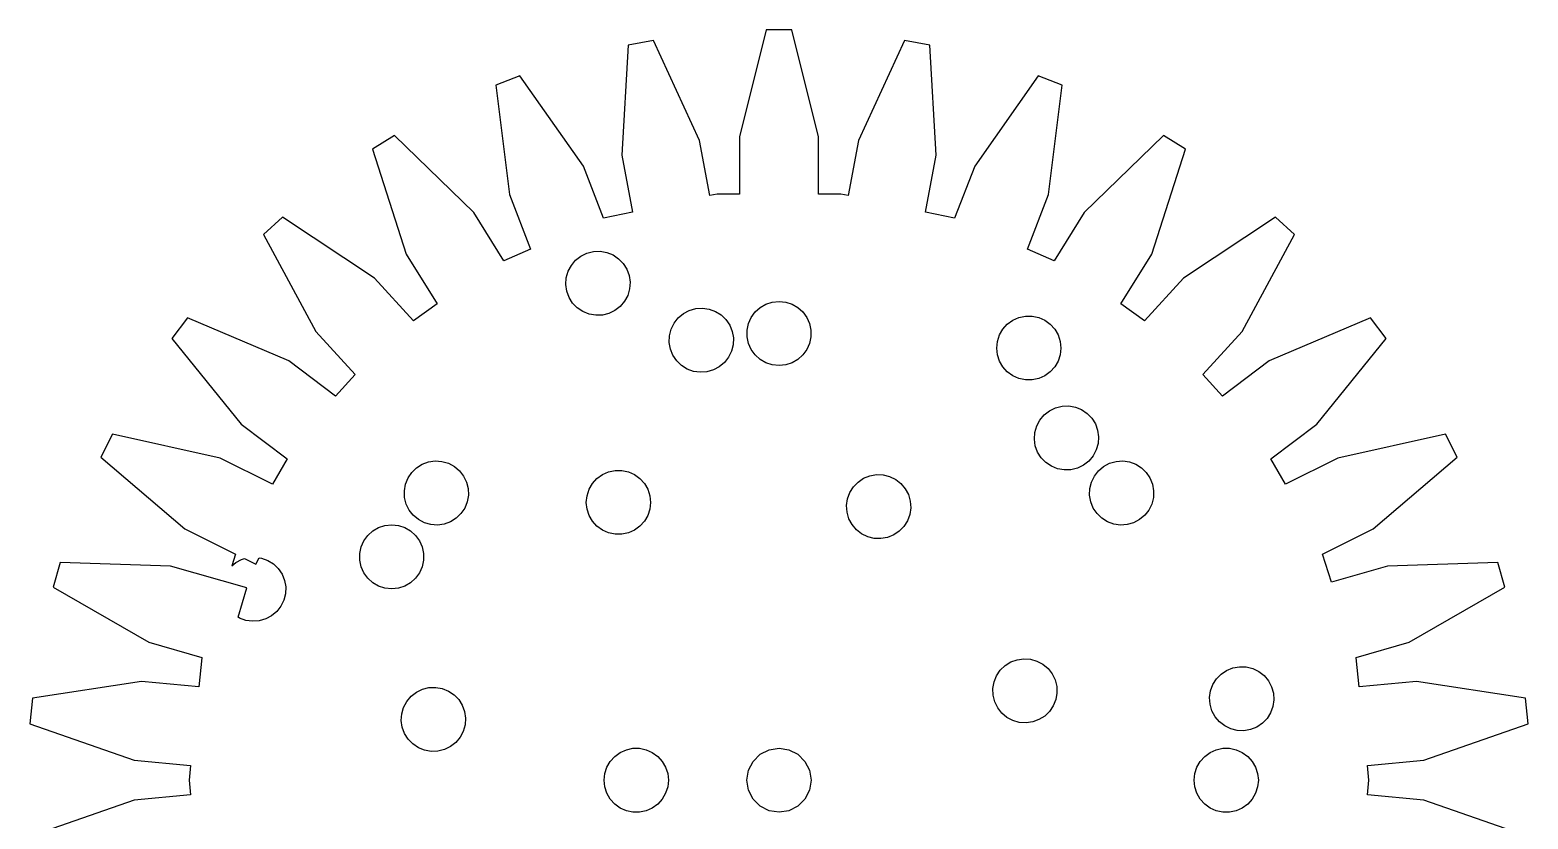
# Model space of a CAD drawing. Header units: metres. Extents: x -209 to 51, y -75 to 75.
# Drawn here: x -15.74 to 15.74, y -0.82 to 15.79 of the extents above; entities that cross this region are included whole.
import ezdxf

# ---------------------------------------------------------------- set-up
doc = ezdxf.new("R2010")
doc.units = ezdxf.units.M

msp = doc.modelspace()

# ---------------------------------------------------------------- linework, layer by layer
for p, q in [((-0.270813, 15.785), (-0.833313, 13.535)), ((0.270828, 15.785), (-0.270813, 15.785)), ((0.833328, 13.535), (0.270828, 15.785)), ((-3.1667, 15.4665), (-3.3062, 13.1515)), ((-2.63426, 15.566), (-3.1667, 15.4665)), ((-1.66791, 13.4577), (-2.63426, 15.566)), ((2.63426, 15.566), (1.66791, 13.4577)), ((3.1667, 15.4665), (2.63426, 15.566)), ((3.30618, 13.1514), (3.1667, 15.4665)), ((-5.44966, 14.8169), (-5.95474, 14.6213)), ((-4.11235, 12.9221), (-5.44966, 14.8169)), ((5.44966, 14.8169), (4.11237, 12.9221)), ((5.95474, 14.6213), (5.44966, 14.8169)), ((-5.95474, 14.6213), (-5.66647, 12.32)), ((5.66646, 12.32), (5.95474, 14.6213)), ((-8.07948, 13.5633), (-8.54001, 13.2781)), ((-6.41675, 11.9464), (-8.07948, 13.5633)), ((8.07948, 13.5633), (6.41678, 11.9464)), ((8.54001, 13.2781), (8.07948, 13.5633)), ((-8.54001, 13.2781), (-7.8338, 11.069)), ((-1.45132, 12.2991), (-1.66791, 13.4577)), ((-0.833313, 13.535), (-0.833313, 12.3321)), ((0.833328, 12.3321), (0.833328, 13.535)), ((1.66791, 13.4577), (1.45132, 12.2991)), ((7.83377, 11.069), (8.54001, 13.2781)), ((-3.68692, 11.8239), (-4.11235, 12.9221)), ((-3.3062, 13.1515), (-3.08206, 11.9525)), ((3.08206, 11.9525), (3.30618, 13.1514)), ((4.11237, 12.9221), (3.68692, 11.8239)), ((-5.66647, 12.32), (-5.22247, 11.1739)), ((-1.29614, 12.3321), (-1.45132, 12.2991)), ((-0.833313, 12.3321), (-1.29614, 12.3321)), ((1.29614, 12.3321), (0.833328, 12.3321)), ((1.45132, 12.2991), (1.29614, 12.3321)), ((5.22247, 11.1739), (5.66646, 12.32)), ((-10.4342, 11.8477), (-10.8344, 11.4828)), ((-8.50264, 10.5639), (-10.4342, 11.8477)), ((-5.78374, 10.924), (-6.41675, 11.9464)), ((-3.08206, 11.9525), (-3.68692, 11.8239)), ((3.68692, 11.8239), (3.08206, 11.9525)), ((6.41678, 11.9464), (5.78375, 10.924)), ((10.4342, 11.8477), (8.50267, 10.5639)), ((10.8344, 11.4828), (10.4342, 11.8477)), ((-10.8344, 11.4828), (-9.73434, 9.44112)), ((9.73431, 9.44109), (10.8344, 11.4828)), ((-7.8338, 11.069), (-7.18579, 10.0225)), ((-5.22247, 11.1739), (-5.78374, 10.924)), ((-4.27386, 10.9396), (-4.16266, 11.0265)), ((-4.16266, 11.0265), (-4.03583, 11.0884)), ((-4.03583, 11.0884), (-3.89891, 11.1225)), ((-3.89891, 11.1225), (-3.75787, 11.1274)), ((-3.75787, 11.1274), (-3.61891, 11.1029)), ((-3.61891, 11.1029), (-3.48807, 11.0501)), ((-3.48807, 11.0501), (-3.37108, 10.9711)), ((5.78375, 10.924), (5.22247, 11.1739)), ((7.18579, 10.0225), (7.83377, 11.069)), ((-4.46971, 10.5713), (-4.43082, 10.7069)), ((-4.43082, 10.7069), (-4.36456, 10.8315)), ((-4.36456, 10.8315), (-4.27386, 10.9396)), ((-3.37108, 10.9711), (-3.27306, 10.8696)), ((-3.27306, 10.8696), (-3.19829, 10.75)), ((-3.19829, 10.75), (-3.15002, 10.6174)), ((-7.68105, 9.66266), (-8.50264, 10.5639)), ((-4.47955, 10.4305), (-4.46971, 10.5713)), ((-4.45992, 10.2908), (-4.47955, 10.4305)), ((-3.15002, 10.6174), (-3.13037, 10.4776)), ((-3.13037, 10.4776), (-3.14023, 10.3369)), ((8.50267, 10.5639), (7.68105, 9.66266)), ((-4.41165, 10.1582), (-4.45992, 10.2908)), ((-4.33687, 10.0385), (-4.41165, 10.1582)), ((-3.24536, 10.0766), (-3.33607, 9.96852)), ((-3.17912, 10.2012), (-3.24536, 10.0766)), ((-3.14023, 10.3369), (-3.17912, 10.2012)), ((-7.18579, 10.0225), (-7.68105, 9.66266)), ((-4.23885, 9.937), (-4.33687, 10.0385)), ((-4.12186, 9.85808), (-4.23885, 9.937)), ((-3.99103, 9.80522), (-4.12186, 9.85808)), ((-3.85205, 9.78072), (-3.99103, 9.80522)), ((-3.71103, 9.78564), (-3.85205, 9.78072)), ((-3.5741, 9.81978), (-3.71103, 9.78564)), ((-3.44727, 9.88164), (-3.5741, 9.81978)), ((-3.33607, 9.96852), (-3.44727, 9.88164)), ((-2.11784, 9.72607), (-2.00974, 9.81679)), ((-2.00974, 9.81679), (-1.88515, 9.88304)), ((-1.88515, 9.88304), (-1.7495, 9.92194)), ((-1.7495, 9.92194), (-1.60873, 9.93178)), ((-1.60873, 9.93178), (-1.46899, 9.91214)), ((-1.46899, 9.91214), (-1.33638, 9.86388)), ((-1.33638, 9.86388), (-1.21672, 9.78909)), ((-1.21672, 9.78909), (-1.1152, 9.69107)), ((-0.584564, 9.73749), (-0.501617, 9.85165)), ((-0.501617, 9.85165), (-0.396744, 9.94608)), ((-0.396744, 9.94608), (-0.274536, 10.0166)), ((-0.274536, 10.0166), (-0.140335, 10.0602)), ((-0.140335, 10.0602), (0, 10.075)), ((0, 10.075), (0.140335, 10.0602)), ((0.140335, 10.0602), (0.274536, 10.0166)), ((0.274536, 10.0166), (0.396744, 9.94608)), ((0.396744, 9.94608), (0.501617, 9.85165)), ((0.501617, 9.85165), (0.584564, 9.73749)), ((5.04141, 9.73523), (5.17943, 9.76456)), ((5.17943, 9.76456), (5.32056, 9.76456)), ((5.32056, 9.76456), (5.45857, 9.73523)), ((7.68105, 9.66266), (7.18579, 10.0225)), ((-12.4335, 9.72873), (-12.7599, 9.29648)), ((-10.299, 8.82167), (-12.4335, 9.72873)), ((-2.30072, 9.35112), (-2.26657, 9.48805)), ((-2.26657, 9.48805), (-2.20471, 9.61488)), ((-2.20471, 9.61488), (-2.11784, 9.72607)), ((-1.1152, 9.69107), (-1.0363, 9.57408)), ((-1.0363, 9.57408), (-0.983429, 9.44324)), ((-0.671295, 9.47055), (-0.641953, 9.60858)), ((-0.671295, 9.32944), (-0.671295, 9.47055)), ((-0.641953, 9.60858), (-0.584564, 9.73749)), ((0.584564, 9.73749), (0.641953, 9.60858)), ((0.641953, 9.60858), (0.671295, 9.47055)), ((0.671295, 9.47055), (0.671295, 9.32944)), ((4.63335, 9.36781), (4.7039, 9.49002)), ((4.7039, 9.49002), (4.79832, 9.59488)), ((4.79832, 9.59488), (4.91249, 9.67783)), ((4.91249, 9.67783), (5.04141, 9.73523)), ((5.45857, 9.73523), (5.58749, 9.67783)), ((5.58749, 9.67783), (5.70166, 9.59488)), ((5.70166, 9.59488), (5.79608, 9.49002)), ((5.79608, 9.49002), (5.86664, 9.36781)), ((12.4335, 9.72873), (10.299, 8.8217)), ((12.7599, 9.29648), (12.4335, 9.72873)), ((-12.7599, 9.29648), (-11.3034, 7.49168)), ((-9.73434, 9.44112), (-8.90889, 8.53564)), ((-2.30563, 9.2101), (-2.30072, 9.35112)), ((-2.28114, 9.07114), (-2.30563, 9.2101)), ((-0.963852, 9.16324), (-0.997986, 9.02632)), ((-0.983429, 9.44324), (-0.958923, 9.30428)), ((-0.958923, 9.30428), (-0.963852, 9.16324)), ((-0.641953, 9.19141), (-0.671295, 9.32944)), ((-0.584564, 9.0625), (-0.641953, 9.19141)), ((0.641953, 9.19141), (0.584564, 9.0625)), ((0.671295, 9.32944), (0.641953, 9.19141)), ((4.575, 9.09326), (4.58974, 9.2336)), ((4.58974, 9.2336), (4.63335, 9.36781)), ((5.86664, 9.36781), (5.91025, 9.2336)), ((5.91025, 9.2336), (5.92499, 9.09326)), ((8.90889, 8.53564), (9.73431, 9.44109)), ((11.3034, 7.49165), (12.7599, 9.29648)), ((-9.31822, 8.08104), (-10.299, 8.82167)), ((-2.22827, 8.94029), (-2.28114, 9.07114)), ((-2.14937, 8.8233), (-2.22827, 8.94029)), ((-2.04785, 8.72528), (-2.14937, 8.8233)), ((-1.05986, 8.89949), (-1.14673, 8.78828)), ((-0.997986, 9.02632), (-1.05986, 8.89949)), ((-0.501617, 8.94833), (-0.584564, 9.0625)), ((-0.396744, 8.85391), (-0.501617, 8.94833)), ((-0.274536, 8.78336), (-0.396744, 8.85391)), ((0.396744, 8.85391), (0.274536, 8.78336)), ((0.501617, 8.94833), (0.396744, 8.85391)), ((0.584564, 9.0625), (0.501617, 8.94833)), ((4.58974, 8.95291), (4.575, 9.09326)), ((4.63335, 8.81871), (4.58974, 8.95291)), ((4.7039, 8.6965), (4.63335, 8.81871)), ((5.86664, 8.81871), (5.79608, 8.6965)), ((5.91025, 8.95291), (5.86664, 8.81871)), ((5.92499, 9.09326), (5.91025, 8.95291)), ((10.299, 8.8217), (9.31822, 8.08104)), ((-8.90889, 8.53564), (-9.31822, 8.08104)), ((-1.92819, 8.6505), (-2.04785, 8.72528)), ((-1.79558, 8.60223), (-1.92819, 8.6505)), ((-1.65584, 8.5826), (-1.79558, 8.60223)), ((-1.51508, 8.59244), (-1.65584, 8.5826)), ((-1.37943, 8.63133), (-1.51508, 8.59244)), ((-1.25484, 8.69759), (-1.37943, 8.63133)), ((-1.14673, 8.78828), (-1.25484, 8.69759)), ((-0.140335, 8.73975), (-0.274536, 8.78336)), ((0, 8.72499), (-0.140335, 8.73975)), ((0.140335, 8.73975), (0, 8.72499)), ((0.274536, 8.78336), (0.140335, 8.73975)), ((4.79832, 8.59163), (4.7039, 8.6965)), ((4.91249, 8.5087), (4.79832, 8.59163)), ((5.04141, 8.45129), (4.91249, 8.5087)), ((5.58749, 8.5087), (5.45857, 8.45129)), ((5.70166, 8.59163), (5.58749, 8.5087)), ((5.79608, 8.6965), (5.70166, 8.59163)), ((9.31822, 8.08104), (8.90889, 8.53564)), ((5.17943, 8.42195), (5.04141, 8.45129)), ((5.32056, 8.42195), (5.17943, 8.42195)), ((5.45857, 8.45129), (5.32056, 8.42195)), ((5.94826, 7.86925), (6.08928, 7.87416)), ((6.08928, 7.87416), (6.22826, 7.84966)), ((5.41635, 7.45367), (5.48259, 7.57826)), ((5.48259, 7.57826), (5.5733, 7.68637)), ((5.5733, 7.68637), (5.68449, 7.77324)), ((5.68449, 7.77324), (5.81133, 7.8351)), ((5.81133, 7.8351), (5.94826, 7.86925)), ((6.22826, 7.84966), (6.35909, 7.7968)), ((6.35909, 7.7968), (6.47607, 7.7179)), ((6.47607, 7.7179), (6.5741, 7.61638)), ((6.5741, 7.61638), (6.64888, 7.4967)), ((-14.0095, 7.27843), (-14.2509, 6.79355)), ((-11.7446, 6.77904), (-14.0095, 7.27843)), ((-11.3034, 7.49168), (-10.3362, 6.76129)), ((5.3676, 7.17725), (5.37746, 7.31802)), ((5.37746, 7.31802), (5.41635, 7.45367)), ((6.64888, 7.4967), (6.69714, 7.36411)), ((6.69714, 7.36411), (6.71678, 7.22437)), ((10.3362, 6.76129), (11.3034, 7.49165)), ((14.0095, 7.27843), (11.7446, 6.77905)), ((14.2509, 6.79355), (14.0095, 7.27843)), ((5.38725, 7.03751), (5.3676, 7.17725)), ((5.43552, 6.90491), (5.38725, 7.03751)), ((6.66805, 6.94795), (6.60179, 6.82335)), ((6.70694, 7.0836), (6.66805, 6.94795)), ((6.71678, 7.22437), (6.70694, 7.0836)), ((-14.2509, 6.79355), (-12.4875, 5.28712)), ((-10.6427, 6.23036), (-11.7446, 6.77904)), ((-10.3362, 6.76129), (-10.6427, 6.23036)), ((-7.61638, 6.5741), (-7.4967, 6.64888)), ((-7.4967, 6.64888), (-7.36411, 6.69714)), ((-7.36411, 6.69714), (-7.22437, 6.71678)), ((-7.22437, 6.71678), (-7.0836, 6.70694)), ((-7.0836, 6.70694), (-6.94795, 6.66805)), ((-6.94795, 6.66805), (-6.82335, 6.60179)), ((5.51028, 6.78523), (5.43552, 6.90491)), ((5.60831, 6.68373), (5.51028, 6.78523)), ((5.7253, 6.60483), (5.60831, 6.68373)), ((6.39989, 6.62837), (6.27306, 6.56651)), ((6.51109, 6.71526), (6.39989, 6.62837)), ((6.60179, 6.82335), (6.51109, 6.71526)), ((6.82335, 6.60179), (6.94795, 6.66805)), ((6.94795, 6.66805), (7.0836, 6.70694)), ((7.0836, 6.70694), (7.22437, 6.71678)), ((7.22437, 6.71678), (7.36411, 6.69714)), ((7.36411, 6.69714), (7.4967, 6.64888)), ((7.4967, 6.64888), (7.61638, 6.5741)), ((10.6427, 6.23036), (10.3362, 6.76129)), ((11.7446, 6.77905), (10.6427, 6.23036)), ((12.4875, 5.28711), (14.2509, 6.79355)), ((-7.84966, 6.22826), (-7.7968, 6.35909)), ((-7.7968, 6.35909), (-7.7179, 6.47607)), ((-7.7179, 6.47607), (-7.61638, 6.5741)), ((-6.82335, 6.60179), (-6.71526, 6.51109)), ((-6.71526, 6.51109), (-6.62837, 6.39989)), ((-6.62837, 6.39989), (-6.56651, 6.27306)), ((-3.92108, 6.24242), (-3.82666, 6.34729)), ((-3.82666, 6.34729), (-3.71249, 6.43024)), ((-3.71249, 6.43024), (-3.58357, 6.48763)), ((-3.58357, 6.48763), (-3.44556, 6.51697)), ((-3.44556, 6.51697), (-3.30443, 6.51697)), ((-3.30443, 6.51697), (-3.16641, 6.48763)), ((-3.16641, 6.48763), (-3.03749, 6.43024)), ((-3.03749, 6.43024), (-2.92332, 6.34729)), ((-2.92332, 6.34729), (-2.8289, 6.24242)), ((1.66098, 6.27269), (1.77797, 6.35159)), ((1.77797, 6.35159), (1.90881, 6.40446)), ((1.90881, 6.40446), (2.04778, 6.42897)), ((2.04778, 6.42897), (2.18881, 6.42404)), ((2.18881, 6.42404), (2.32573, 6.38991)), ((2.32573, 6.38991), (2.45256, 6.32805)), ((2.45256, 6.32805), (2.56377, 6.24117)), ((5.85614, 6.55196), (5.7253, 6.60483)), ((5.99512, 6.52745), (5.85614, 6.55196)), ((6.13614, 6.53238), (5.99512, 6.52745)), ((6.27306, 6.56651), (6.13614, 6.53238)), ((6.56651, 6.27306), (6.62837, 6.39989)), ((6.62837, 6.39989), (6.71526, 6.51109)), ((6.71526, 6.51109), (6.82335, 6.60179)), ((7.61638, 6.5741), (7.7179, 6.47607)), ((7.7179, 6.47607), (7.7968, 6.35909)), ((7.7968, 6.35909), (7.84966, 6.22826)), ((-7.87416, 6.08928), (-7.84966, 6.22826)), ((-7.86925, 5.94826), (-7.87416, 6.08928)), ((-6.56651, 6.27306), (-6.53238, 6.13614)), ((-6.52745, 5.99512), (-6.55196, 5.85614)), ((-6.53238, 6.13614), (-6.52745, 5.99512)), ((-4.04999, 5.84566), (-4.03525, 5.98601)), ((-4.03525, 5.98601), (-3.99164, 6.12021)), ((-3.99164, 6.12021), (-3.92108, 6.24242)), ((-2.8289, 6.24242), (-2.75835, 6.12021)), ((-2.75835, 6.12021), (-2.71474, 5.98601)), ((-2.71474, 5.98601), (-2.7, 5.84566)), ((1.43991, 5.9189), (1.48817, 6.05151)), ((1.48817, 6.05151), (1.56296, 6.17119)), ((1.56296, 6.17119), (1.66098, 6.27269)), ((2.56377, 6.24117), (2.65446, 6.13307)), ((2.65446, 6.13307), (2.72072, 6.00847)), ((2.72072, 6.00847), (2.75961, 5.87282)), ((6.52745, 5.99512), (6.53238, 6.13614)), ((6.55196, 5.85614), (6.52745, 5.99512)), ((6.53238, 6.13614), (6.56651, 6.27306)), ((7.84966, 6.22826), (7.87416, 6.08928)), ((7.87416, 6.08928), (7.86925, 5.94826)), ((-7.8351, 5.81133), (-7.86925, 5.94826)), ((-7.77324, 5.68449), (-7.8351, 5.81133)), ((-7.68637, 5.5733), (-7.77324, 5.68449)), ((-6.60483, 5.7253), (-6.68373, 5.60831)), ((-6.55196, 5.85614), (-6.60483, 5.7253)), ((-4.03525, 5.70532), (-4.04999, 5.84566)), ((-3.99164, 5.57112), (-4.03525, 5.70532)), ((-2.71474, 5.70532), (-2.75835, 5.57112)), ((-2.7, 5.84566), (-2.71474, 5.70532)), ((1.42027, 5.77916), (1.43991, 5.9189)), ((1.43011, 5.6384), (1.42027, 5.77916)), ((2.76945, 5.73206), (2.74982, 5.59232)), ((2.75961, 5.87282), (2.76945, 5.73206)), ((6.60483, 5.7253), (6.55196, 5.85614)), ((6.68373, 5.60831), (6.60483, 5.7253)), ((7.77324, 5.68449), (7.68637, 5.5733)), ((7.8351, 5.81133), (7.77324, 5.68449)), ((7.86925, 5.94826), (7.8351, 5.81133)), ((-8.41518, 5.31664), (-8.28098, 5.36024)), ((-8.28098, 5.36024), (-8.14062, 5.375)), ((-8.14062, 5.375), (-8.00029, 5.36024)), ((-8.00029, 5.36024), (-7.86609, 5.31664)), ((-7.57826, 5.48259), (-7.68637, 5.5733)), ((-7.45367, 5.41635), (-7.57826, 5.48259)), ((-7.31802, 5.37746), (-7.45367, 5.41635)), ((-7.17725, 5.3676), (-7.31802, 5.37746)), ((-7.03751, 5.38725), (-7.17725, 5.3676)), ((-6.90491, 5.43552), (-7.03751, 5.38725)), ((-6.78523, 5.51028), (-6.90491, 5.43552)), ((-6.68373, 5.60831), (-6.78523, 5.51028)), ((-3.92108, 5.44891), (-3.99164, 5.57112)), ((-3.82666, 5.34404), (-3.92108, 5.44891)), ((-2.8289, 5.44891), (-2.92332, 5.34404)), ((-2.75835, 5.57112), (-2.8289, 5.44891)), ((1.46901, 5.50275), (1.43011, 5.6384)), ((1.53526, 5.37816), (1.46901, 5.50275)), ((1.62598, 5.27005), (1.53526, 5.37816)), ((2.70155, 5.4597), (2.62677, 5.34004)), ((2.74982, 5.59232), (2.70155, 5.4597)), ((6.78523, 5.51028), (6.68373, 5.60831)), ((6.90491, 5.43552), (6.78523, 5.51028)), ((7.03751, 5.38725), (6.90491, 5.43552)), ((7.17725, 5.3676), (7.03751, 5.38725)), ((7.31802, 5.37746), (7.17725, 5.3676)), ((7.45367, 5.41635), (7.31802, 5.37746)), ((7.57826, 5.48259), (7.45367, 5.41635)), ((7.68637, 5.5733), (7.57826, 5.48259)), ((-12.4875, 5.28712), (-11.4213, 4.75621)), ((-8.7252, 5.03749), (-8.64226, 5.15166)), ((-8.64226, 5.15166), (-8.53738, 5.24608)), ((-8.53738, 5.24608), (-8.41518, 5.31664)), ((-7.86609, 5.31664), (-7.74388, 5.24608)), ((-7.74388, 5.24608), (-7.63901, 5.15166)), ((-7.63901, 5.15166), (-7.55606, 5.03749)), ((-3.71249, 5.26109), (-3.82666, 5.34404)), ((-3.58357, 5.2037), (-3.71249, 5.26109)), ((-3.44556, 5.17436), (-3.58357, 5.2037)), ((-3.30443, 5.17436), (-3.44556, 5.17436)), ((-3.16641, 5.2037), (-3.30443, 5.17436)), ((-3.03749, 5.26109), (-3.16641, 5.2037)), ((-2.92332, 5.34404), (-3.03749, 5.26109)), ((1.73717, 5.18318), (1.62598, 5.27005)), ((1.864, 5.12132), (1.73717, 5.18318)), ((2.00093, 5.08717), (1.864, 5.12132)), ((2.14195, 5.08226), (2.00093, 5.08717)), ((2.28091, 5.10675), (2.14195, 5.08226)), ((2.41176, 5.15962), (2.28091, 5.10675)), ((2.52875, 5.23853), (2.41176, 5.15962)), ((2.62677, 5.34004), (2.52875, 5.23853)), ((11.4213, 4.75621), (12.4875, 5.28711)), ((-11.4213, 4.75621), (-11.5017, 4.50879)), ((-8.81194, 4.77055), (-8.78259, 4.90858)), ((-8.81194, 4.62944), (-8.81194, 4.77055)), ((-8.78259, 4.90858), (-8.7252, 5.03749)), ((-7.55606, 5.03749), (-7.49867, 4.90858)), ((-7.49867, 4.90858), (-7.46933, 4.77055)), ((-7.46933, 4.77055), (-7.46933, 4.62944)), ((11.6117, 4.17021), (11.4213, 4.75621)), ((-15.1083, 4.58026), (-15.2566, 4.05928)), ((-12.7903, 4.50554), (-15.1083, 4.58026)), ((-11.1873, 4.04944), (-12.7903, 4.50554)), ((-11.5017, 4.50879), (-11.4188, 4.57832)), ((-11.4188, 4.57832), (-11.2942, 4.64458)), ((-11.2942, 4.64458), (-11.2326, 4.66225)), ((-11.2326, 4.66225), (-10.9956, 4.54422)), ((-10.9956, 4.54422), (-10.9276, 4.68063)), ((-10.9276, 4.68063), (-10.8781, 4.67368)), ((-10.8781, 4.67368), (-10.7455, 4.62541)), ((-10.7455, 4.62541), (-10.6258, 4.55064)), ((-10.6258, 4.55064), (-10.5243, 4.45261)), ((-10.5243, 4.45261), (-10.4454, 4.33562)), ((-8.78259, 4.49141), (-8.81194, 4.62944)), ((-8.7252, 4.36249), (-8.78259, 4.49141)), ((-7.49867, 4.49141), (-7.55606, 4.36249)), ((-7.46933, 4.62944), (-7.49867, 4.49141)), ((12.7903, 4.50555), (11.6117, 4.17021)), ((15.1083, 4.58026), (12.7903, 4.50555)), ((15.2566, 4.05928), (15.1083, 4.58026)), ((-10.4454, 4.33562), (-10.3925, 4.20479)), ((-10.3925, 4.20479), (-10.368, 4.06581)), ((-8.64226, 4.24834), (-8.7252, 4.36249)), ((-8.53738, 4.1539), (-8.64226, 4.24834)), ((-8.41518, 4.08334), (-8.53738, 4.1539)), ((-7.74388, 4.1539), (-7.86609, 4.08334)), ((-7.63901, 4.24834), (-7.74388, 4.1539)), ((-7.55606, 4.36249), (-7.63901, 4.24834)), ((-15.2566, 4.05928), (-13.2464, 2.90253)), ((-11.3639, 3.42867), (-11.1873, 4.04944)), ((-10.4071, 3.78787), (-10.4689, 3.66103)), ((-10.373, 3.92479), (-10.4071, 3.78787)), ((-10.368, 4.06581), (-10.373, 3.92479)), ((-8.28098, 4.03975), (-8.41518, 4.08334)), ((-8.14062, 4.02499), (-8.28098, 4.03975)), ((-8.00029, 4.03975), (-8.14062, 4.02499)), ((-7.86609, 4.08334), (-8.00029, 4.03975)), ((13.2464, 2.90251), (15.2566, 4.05928)), ((-10.5558, 3.54984), (-10.6639, 3.45912)), ((-10.4689, 3.66103), (-10.5558, 3.54984)), ((-11.3373, 3.41205), (-11.3639, 3.42867)), ((-11.2047, 3.36378), (-11.3373, 3.41205)), ((-11.0649, 3.34415), (-11.2047, 3.36378)), ((-10.9242, 3.35399), (-11.0649, 3.34415)), ((-10.7885, 3.39288), (-10.9242, 3.35399)), ((-10.6639, 3.45912), (-10.7885, 3.39288)), ((-13.2464, 2.90253), (-12.1271, 2.58405)), ((12.1271, 2.58405), (13.2464, 2.90251)), ((-12.129, 2.57809), (-12.1933, 1.96677)), ((-12.1271, 2.58405), (-12.129, 2.57809)), ((4.87241, 2.48779), (5.005, 2.53606)), ((5.005, 2.53606), (5.14474, 2.55569)), ((5.14474, 2.55569), (5.28551, 2.54585)), ((5.28551, 2.54585), (5.42116, 2.50696)), ((12.129, 2.57809), (12.1271, 2.58405)), ((12.1933, 1.96677), (12.129, 2.57809)), ((4.57231, 2.198), (4.65121, 2.31499)), ((4.65121, 2.31499), (4.75273, 2.41301)), ((4.75273, 2.41301), (4.87241, 2.48779)), ((5.42116, 2.50696), (5.54576, 2.4407)), ((5.54576, 2.4407), (5.65385, 2.34999)), ((5.65385, 2.34999), (5.74074, 2.2388)), ((5.74074, 2.2388), (5.8026, 2.11197)), ((9.19305, 2.13034), (9.29109, 2.23184)), ((9.29109, 2.23184), (9.40808, 2.31076)), ((9.40808, 2.31076), (9.53891, 2.36362)), ((9.53891, 2.36362), (9.67789, 2.38812)), ((9.67789, 2.38812), (9.81891, 2.38319)), ((9.81891, 2.38319), (9.95583, 2.34906)), ((9.95583, 2.34906), (10.0827, 2.2872)), ((10.0827, 2.2872), (10.1939, 2.20032)), ((-13.4004, 2.07861), (-15.6927, 1.72612)), ((-12.1933, 1.96677), (-13.4004, 2.07861)), ((-7.62065, 1.85307), (-7.49382, 1.91495)), ((-7.49382, 1.91495), (-7.35689, 1.94908)), ((-7.35689, 1.94908), (-7.21587, 1.95401)), ((-7.21587, 1.95401), (-7.07689, 1.9295)), ((-7.07689, 1.9295), (-6.94606, 1.87663)), ((4.49495, 1.92819), (4.51945, 2.06715)), ((4.49988, 1.78716), (4.49495, 1.92819)), ((4.51945, 2.06715), (4.57231, 2.198)), ((5.8026, 2.11197), (5.83673, 1.97505)), ((5.83673, 1.97505), (5.84166, 1.83401)), ((9.07002, 1.87807), (9.11829, 2.01067)), ((9.11829, 2.01067), (9.19305, 2.13034)), ((10.1939, 2.20032), (10.2846, 2.09222)), ((10.2846, 2.09222), (10.3508, 1.96762)), ((10.3508, 1.96762), (10.3897, 1.83199)), ((13.4004, 2.07863), (12.1933, 1.96677)), ((15.6927, 1.72612), (13.4004, 2.07863)), ((-15.6927, 1.72612), (-15.7427, 1.18678)), ((-7.88879, 1.53351), (-7.82256, 1.6581)), ((-7.82256, 1.6581), (-7.73184, 1.7662)), ((-7.73184, 1.7662), (-7.62065, 1.85307)), ((-6.94606, 1.87663), (-6.82907, 1.79773)), ((-6.82907, 1.79773), (-6.73105, 1.69621)), ((-6.73105, 1.69621), (-6.65627, 1.57655)), ((-6.65627, 1.57655), (-6.608, 1.44394)), ((4.53401, 1.65024), (4.49988, 1.78716)), ((4.59587, 1.52341), (4.53401, 1.65024)), ((5.81715, 1.69505), (5.7643, 1.56421)), ((5.84166, 1.83401), (5.81715, 1.69505)), ((9.05038, 1.73833), (9.07002, 1.87807)), ((9.06023, 1.59755), (9.05038, 1.73833)), ((9.09912, 1.46191), (9.06023, 1.59755)), ((10.3996, 1.69121), (10.3799, 1.55147)), ((10.3897, 1.83199), (10.3996, 1.69121)), ((15.7427, 1.18678), (15.6927, 1.72612)), ((-7.93755, 1.2571), (-7.92769, 1.39786)), ((-7.92769, 1.39786), (-7.88879, 1.53351)), ((-6.608, 1.44394), (-6.58836, 1.3042)), ((-6.58836, 1.3042), (-6.59821, 1.16344)), ((4.68275, 1.41222), (4.59587, 1.52341)), ((4.79085, 1.3215), (4.68275, 1.41222)), ((4.91544, 1.25525), (4.79085, 1.3215)), ((5.4642, 1.27441), (5.3316, 1.22615)), ((5.58388, 1.3492), (5.4642, 1.27441)), ((5.68538, 1.44722), (5.58388, 1.3492)), ((5.7643, 1.56421), (5.68538, 1.44722)), ((9.16537, 1.33731), (9.09912, 1.46191)), ((9.25607, 1.22922), (9.16537, 1.33731)), ((10.2569, 1.29919), (10.1588, 1.19769)), ((10.3316, 1.41887), (10.2569, 1.29919)), ((10.3799, 1.55147), (10.3316, 1.41887)), ((-15.7427, 1.18678), (-13.5542, 0.419083)), ((-7.91789, 1.11736), (-7.93755, 1.2571)), ((-7.86963, 0.984741), (-7.91789, 1.11736)), ((-7.79486, 0.865082), (-7.86963, 0.984741)), ((-6.6371, 1.02779), (-6.70335, 0.903198)), ((-6.59821, 1.16344), (-6.6371, 1.02779)), ((5.05109, 1.21635), (4.91544, 1.25525)), ((5.19186, 1.20651), (5.05109, 1.21635)), ((5.3316, 1.22615), (5.19186, 1.20651)), ((9.36728, 1.14233), (9.25607, 1.22922)), ((9.49411, 1.08047), (9.36728, 1.14233)), ((9.63103, 1.04634), (9.49411, 1.08047)), ((9.77205, 1.04141), (9.63103, 1.04634)), ((9.91103, 1.06592), (9.77205, 1.04141)), ((10.0419, 1.11877), (9.91103, 1.06592)), ((10.1588, 1.19769), (10.0419, 1.11877)), ((13.5542, 0.419067), (15.7427, 1.18678)), ((-7.69684, 0.763565), (-7.79486, 0.865082)), ((-7.57985, 0.684662), (-7.69684, 0.763565)), ((-7.44901, 0.63179), (-7.57985, 0.684662)), ((-7.31003, 0.607285), (-7.44901, 0.63179)), ((-7.03209, 0.646362), (-7.16901, 0.612213)), ((-6.90526, 0.708221), (-7.03209, 0.646362)), ((-6.79405, 0.79509), (-6.90526, 0.708221)), ((-6.70335, 0.903198), (-6.79405, 0.79509)), ((-3.33749, 0.584564), (-3.20857, 0.641953)), ((-3.20857, 0.641953), (-3.07056, 0.671295)), ((-3.07056, 0.671295), (-2.92943, 0.671295)), ((-2.92943, 0.671295), (-2.79141, 0.641953)), ((-2.79141, 0.641953), (-2.66249, 0.584564)), ((-0.396744, 0.546082), (-0.208572, 0.641953)), ((-0.208572, 0.641953), (0, 0.674988)), ((0, 0.674988), (0.208572, 0.641953)), ((0.208572, 0.641953), (0.396744, 0.546082)), ((9.0625, 0.584564), (9.19141, 0.641953)), ((9.19141, 0.641953), (9.32944, 0.671295)), ((9.32944, 0.671295), (9.47055, 0.671295)), ((9.47055, 0.671295), (9.60858, 0.641953)), ((9.60858, 0.641953), (9.73749, 0.584564)), ((-13.5542, 0.419083), (-12.3675, 0.309113)), ((-7.16901, 0.612213), (-7.31003, 0.607285)), ((-3.61664, 0.274536), (-3.54608, 0.396744)), ((-3.54608, 0.396744), (-3.45166, 0.501617)), ((-3.45166, 0.501617), (-3.33749, 0.584564)), ((-2.66249, 0.584564), (-2.54832, 0.501617)), ((-2.54832, 0.501617), (-2.4539, 0.396744)), ((-2.4539, 0.396744), (-2.38335, 0.274536)), ((-0.641953, 0.208572), (-0.546082, 0.396744)), ((-0.546082, 0.396744), (-0.396744, 0.546082)), ((0.396744, 0.546082), (0.546082, 0.396744)), ((0.546082, 0.396744), (0.641953, 0.208572)), ((8.78336, 0.274536), (8.85391, 0.396744)), ((8.85391, 0.396744), (8.94833, 0.501617)), ((8.94833, 0.501617), (9.0625, 0.584564)), ((9.73749, 0.584564), (9.85165, 0.501617)), ((9.85165, 0.501617), (9.94608, 0.396744)), ((9.94608, 0.396744), (10.0166, 0.274536)), ((12.3675, 0.309113), (13.5542, 0.419067)), ((-12.3675, 0.309113), (-12.4, 0)), ((-12.4, 0), (-12.3675, -0.309113)), ((-3.67499, 0), (-3.66025, 0.140335)), ((-3.66025, -0.140335), (-3.67499, 0)), ((-3.66025, 0.140335), (-3.61664, 0.274536)), ((-2.38335, 0.274536), (-2.33974, 0.140335)), ((-2.33974, 0.140335), (-2.325, 0)), ((-2.325, 0), (-2.33974, -0.140335)), ((-0.674988, 0), (-0.641953, 0.208572)), ((-0.641953, -0.208572), (-0.674988, 0)), ((0.641953, 0.208572), (0.674988, 0)), ((0.674988, 0), (0.641953, -0.208572)), ((8.72499, 0), (8.73975, 0.140335)), ((8.73975, -0.140335), (8.72499, 0)), ((8.73975, 0.140335), (8.78336, 0.274536)), ((10.0166, 0.274536), (10.0602, 0.140335)), ((10.0602, 0.140335), (10.075, 0)), ((10.075, 0), (10.0602, -0.140335)), ((12.4, 0), (12.3675, 0.309113)), ((12.3675, -0.309113), (12.4, 0)), ((-12.3675, -0.309113), (-13.5542, -0.419067)), ((-3.61664, -0.274536), (-3.66025, -0.140335)), ((-3.54608, -0.396744), (-3.61664, -0.274536)), ((-2.38335, -0.274536), (-2.4539, -0.396744)), ((-2.33974, -0.140335), (-2.38335, -0.274536)), ((-0.546082, -0.396744), (-0.641953, -0.208572)), ((0.641953, -0.208572), (0.546082, -0.396744)), ((8.78336, -0.274536), (8.73975, -0.140335)), ((8.85391, -0.396744), (8.78336, -0.274536)), ((10.0166, -0.274536), (9.94608, -0.396744)), ((10.0602, -0.140335), (10.0166, -0.274536)), ((13.5542, -0.419083), (12.3675, -0.309113)), ((-13.5542, -0.419067), (-15.7427, -1.18678)), ((-3.45166, -0.501617), (-3.54608, -0.396744)), ((-3.33749, -0.584564), (-3.45166, -0.501617)), ((-3.20857, -0.641953), (-3.33749, -0.584564)), ((-2.66249, -0.584564), (-2.79141, -0.641953)), ((-2.54832, -0.501617), (-2.66249, -0.584564)), ((-2.4539, -0.396744), (-2.54832, -0.501617)), ((-0.396744, -0.546082), (-0.546082, -0.396744)), ((-0.208572, -0.641953), (-0.396744, -0.546082)), ((0.396744, -0.546082), (0.208572, -0.641953)), ((0.546082, -0.396744), (0.396744, -0.546082)), ((8.94833, -0.501617), (8.85391, -0.396744)), ((9.0625, -0.584564), (8.94833, -0.501617)), ((9.19141, -0.641953), (9.0625, -0.584564)), ((9.73749, -0.584564), (9.60858, -0.641953)), ((9.85165, -0.501617), (9.73749, -0.584564)), ((9.94608, -0.396744), (9.85165, -0.501617)), ((15.7427, -1.18678), (13.5542, -0.419083)), ((-3.07056, -0.671295), (-3.20857, -0.641953)), ((-2.92943, -0.671295), (-3.07056, -0.671295)), ((-2.79141, -0.641953), (-2.92943, -0.671295)), ((0, -0.674988), (-0.208572, -0.641953)), ((0.208572, -0.641953), (0, -0.674988)), ((9.32944, -0.671295), (9.19141, -0.641953)), ((9.47055, -0.671295), (9.32944, -0.671295)), ((9.60858, -0.641953), (9.47055, -0.671295))]:
    msp.add_line(p, q)

doc.saveas('drawing.dxf')
